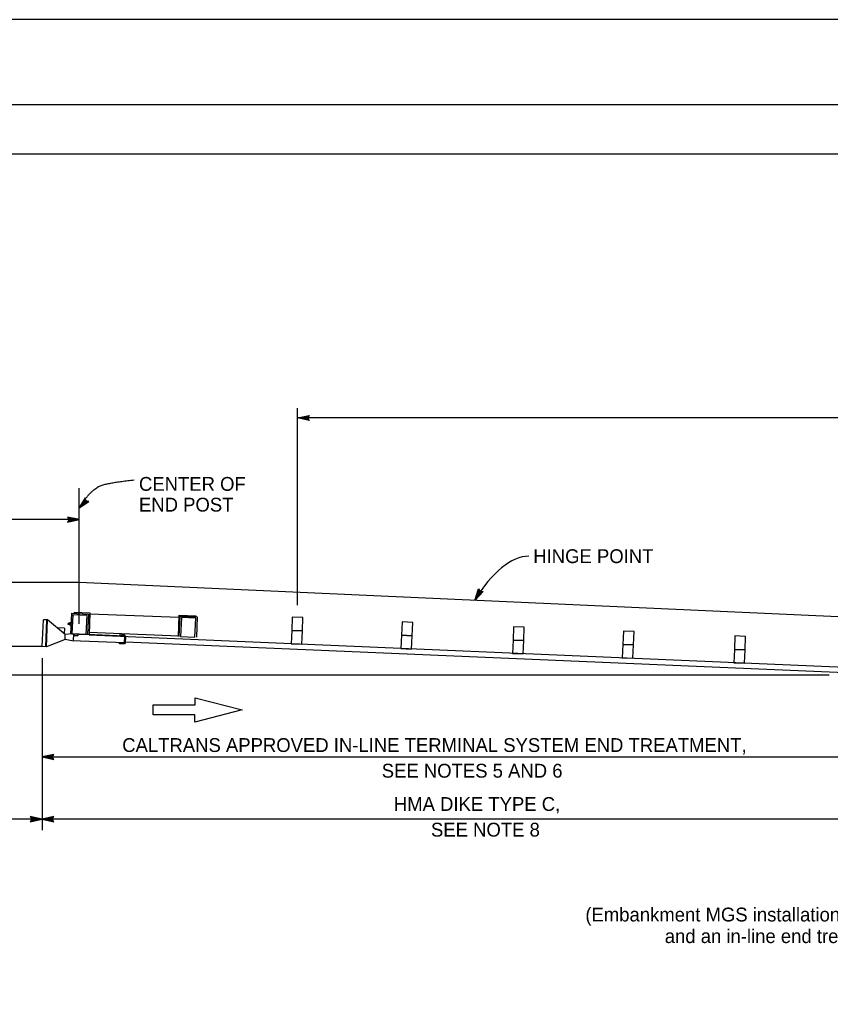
# Model space of a CAD drawing. Extents: x -893 to 867, y -474 to 712.
# Drawn here: x -484.7 to -73.9, y 219.7 to 712 of the extents above; entities that cross this region are included whole.
import ezdxf

# ---------------------------------------------------------------- set-up
doc = ezdxf.new("R2010")
doc.units = 0
for name, color, linetype in [('border_PLOTTING-ELEMENTS', 7, 'Continuous'), ('border_rw_22x34_Cut_Lines', 7, 'Continuous'), ('border_SHEET', 7, 'Continuous'), ('pp_PRESENTATION', 7, 'Continuous'), ('tcd_RAILING', 7, 'Continuous'), ('tcd_RAILING-anno', 7, 'Continuous')]:
    doc.layers.add(name, color=color, linetype=linetype)

msp = doc.modelspace()

# ---------------------------------------------------------------- linework, layer by layer
at = {"layer": 'border_PLOTTING-ELEMENTS'}
for points in [[(-893.45, -474.04), (866.55, -474.04), (866.55, 711.96), (-893.45, 711.96)], [(-863.45, 668.96), (836.55, 668.96), (836.55, -431.04), (-863.45, -431.04)]]:
    msp.add_lwpolyline(points, close=True, dxfattribs=at)
at = {"layer": 'border_rw_22x34_Cut_Lines'}
msp.add_lwpolyline([(-863.45, 668.96), (836.55, 668.96), (836.55, -431.04), (-863.45, -431.04)], close=True, dxfattribs=at)
at = {"layer": 'border_SHEET'}
msp.add_line((-813.45, 643.96), (811.55, 643.96), dxfattribs=at)
at = {"layer": 'pp_PRESENTATION'}
for p, q in [((-416.92, 362.34), (-416.92, 364.84)), ((-416.92, 364.84), (-395.81, 364.84)), ((-395.81, 364.84), (-395.81, 368.48)), ((-395.81, 368.48), (-371.91, 362.34)), ((-416.92, 359.84), (-416.92, 362.34)), ((-395.82, 359.84), (-416.92, 359.84)), ((-371.91, 362.34), (-395.82, 356.2)), ((-395.82, 356.2), (-395.82, 359.84))]:
    msp.add_line(p, q, dxfattribs=at)
at = {"layer": 'tcd_RAILING'}
for p, q in [((-454.52, 426.81), (-530.73, 426.81)), ((-25.36, 407.53), (-454.52, 426.81)), ((-458.41, 411.25), (-458.86, 400.75)), ((-458.41, 411.25), (-449.74, 410.88)), ((-456.96, 411.9), (-456.99, 411.19)), ((-456.96, 411.9), (-449, 411.56)), ((-449.74, 410.88), (-450.18, 400.51)), ((-449, 411.56), (-449.47, 400.48)), ((-403.83, 409.15), (-449.03, 410.85)), ((-404.25, 399.49), (-403.78, 410.3)), ((-403.8, 399.47), (-403.36, 409.84)), ((-403.78, 410.3), (-395.38, 409.95)), ((-403.36, 409.84), (-394.69, 409.47)), ((-395.38, 409.95), (-395.4, 409.5)), ((-394.69, 409.47), (-395.13, 399.1)), ((-473.15, 394.43), (-472.57, 408)), ((-470.48, 407.91), (-472.57, 408)), ((-471.37, 394.35), (-470.79, 407.92)), ((-471.06, 394.34), (-470.48, 407.91)), ((-461.51, 400.47), (-470.48, 407.91)), ((-461.94, 403.74), (-465.64, 403.89)), ((-461.94, 403.74), (-462.06, 400.93)), ((-458.64, 405.25), (-458.59, 406.54)), ((-461.62, 398.03), (-461.51, 400.47)), ((-458.02, 400.83), (-461.51, 400.47)), ((-431.39, 399.7), (-458.3, 400.85)), ((-457.31, 397.33), (-457.16, 400.81)), ((-456.95, 399.92), (-456.91, 400.79)), ((-455.21, 399.85), (-456.95, 399.92)), ((-455.17, 400.72), (-455.21, 399.85)), ((-14.28, 381.54), (-449.46, 400.15)), ((-404.24, 399.65), (-449.42, 401.57)), ((-433.87, 399.81), (-433.85, 400.31)), ((-431.36, 400.2), (-433.85, 400.31)), ((-431.53, 396.23), (-431.39, 399.7)), ((-430.91, 399.19), (-431.36, 400.2)), ((-431.01, 396.7), (-430.91, 399.19)), ((-471.06, 394.34), (-473.15, 394.43)), ((-461.62, 398.03), (-471.06, 394.34)), ((-458.17, 397.37), (-461.62, 398.03)), ((-431.53, 396.23), (-458.17, 397.37)), ((-434.04, 395.84), (-434.02, 396.33)), ((-431.56, 395.73), (-434.04, 395.84)), ((-431.01, 396.7), (-431.56, 395.73)), ((-15.99, 378.96), (-431.01, 396.7)), ((-74.69, 379.94), (-763.25, 379.94))]:
    msp.add_line(p, q, dxfattribs=at)
for points in [[(-450.48, 410.2), (-457.73, 410.51), (-458.15, 400.85), (-450.89, 400.54)], [(-395.43, 408.79), (-402.68, 409.1), (-403.09, 399.44), (-395.84, 399.13)], [(-341.14, 409.09), (-346.55, 409.32), (-346.84, 402.56), (-341.43, 402.33)], [(-285.54, 406.67), (-290.95, 406.9), (-291.24, 400.15), (-285.83, 399.91)], [(-229.04, 404.24), (-234.46, 404.47), (-234.74, 397.71), (-229.33, 397.48)], [(-341.43, 402.33), (-346.84, 402.56), (-347.13, 395.81), (-341.72, 395.57)], [(-285.83, 399.91), (-291.24, 400.15), (-291.53, 393.39), (-286.12, 393.15)], [(-173.44, 401.97), (-178.86, 402.2), (-179.15, 395.44), (-173.73, 395.21)], [(-116.95, 399.53), (-122.36, 399.76), (-122.65, 393), (-117.24, 392.77)], [(-229.33, 397.48), (-234.74, 397.71), (-235.03, 390.95), (-229.62, 390.72)], [(-173.73, 395.21), (-179.15, 395.44), (-179.44, 388.68), (-174.02, 388.45)], [(-117.24, 392.77), (-122.65, 393), (-122.94, 386.24), (-117.52, 386.01)]]:
    msp.add_lwpolyline(points, close=True, dxfattribs=at)
for points in [[(-459.19, 405.55), (-459.99, 405.58), (-459.95, 406.34), (-459.15, 406.31)], [(-458.64, 405.25), (-459.2, 405.28), (-459.15, 406.57), (-458.59, 406.54)]]:
    msp.add_lwpolyline(points, dxfattribs=at)
at = {"layer": 'tcd_RAILING-anno'}
for p, q in [((-343.84, 415.32), (-343.84, 515.18)), ((5.9, 510.18), (-343.84, 510.18)), ((-454.52, 406), (-454.52, 474.66)), ((-454.33, 458.67), (-530.73, 458.67)), ((-454.33, 458.67), (-460.33, 460)), ((-460.33, 460), (-460.33, 460)), ((-460.33, 460), (-459.53, 458.67)), ((-459.53, 458.67), (-460.33, 457.33)), ((-460.33, 457.33), (-454.33, 458.67)), ((-460.11, 457.68), (-455.71, 458.67)), ((-455.72, 458.67), (-460.1, 459.64)), ((-457.09, 458.67), (-459.92, 459.29)), ((-459.88, 458.04), (-457.09, 458.67)), ((-459.7, 458.39), (-458.47, 458.66)), ((-458.47, 458.66), (-459.68, 458.93)), ((-454.33, 458.67), (-454.33, 458.67)), ((-460.33, 457.33), (-460.33, 457.33)), ((-254.16, 417.81), (-252.18, 423.63)), ((-252.18, 423.63), (-252.18, 423.63)), ((-252.18, 423.63), (-251.46, 422.25)), ((-249.9, 422.24), (-254.16, 417.81)), ((-253.44, 419), (-252, 423.24)), ((-250.32, 422.24), (-253.44, 418.99)), ((-252.72, 420.17), (-251.79, 422.91)), ((-250.75, 422.23), (-252.72, 420.17)), ((-252.01, 421.35), (-251.61, 422.52)), ((-251.13, 422.26), (-252.01, 421.35)), ((-251.46, 422.25), (-249.9, 422.24)), ((-249.9, 422.24), (-249.9, 422.24)), ((-254.16, 417.81), (-254.16, 417.81)), ((-473.15, 394.43), (-570.43, 394.43)), ((-473.3, 388.57), (-473.3, 301.45)), ((-467.3, 339.83), (-473.3, 338.49)), ((-468.1, 338.49), (-467.3, 339.83)), ((-467.3, 339.83), (-467.3, 339.83)), ((-473.3, 338.49), (-473.3, 338.49)), ((-473.3, 338.49), (-467.3, 337.16)), ((-8.47, 338.48), (-472.8, 338.48)), ((-467.52, 339.48), (-471.92, 338.49)), ((-471.91, 338.49), (-467.53, 337.52)), ((-467.75, 339.12), (-470.54, 338.49)), ((-470.54, 338.49), (-467.71, 337.87)), ((-467.93, 338.77), (-469.16, 338.5)), ((-469.16, 338.5), (-467.95, 338.23)), ((-467.3, 337.16), (-468.1, 338.49)), ((-467.3, 337.16), (-467.3, 337.16)), ((-473.28, 306.98), (-726.81, 306.98)), ((-473.28, 306.98), (-479.28, 308.31)), ((-479.28, 308.31), (-479.28, 308.31)), ((-479.28, 308.31), (-478.48, 306.98)), ((-478.48, 306.98), (-479.28, 305.64)), ((-479.28, 305.64), (-473.28, 306.98)), ((-479.28, 305.64), (-479.28, 305.64)), ((-479.07, 305.99), (-474.66, 306.98)), ((-474.68, 306.98), (-479.05, 307.95)), ((-476.05, 306.98), (-478.87, 307.6)), ((-478.83, 306.35), (-476.05, 306.98)), ((-478.66, 306.7), (-477.43, 306.98)), ((-477.43, 306.98), (-478.64, 307.24)), ((-467.3, 308.32), (-473.3, 306.98)), ((-473.3, 306.98), (-473.3, 306.98)), ((-473.3, 306.98), (-467.3, 305.65)), ((-473.28, 306.98), (-473.28, 306.98)), ((-8.47, 306.97), (-473.25, 306.97)), ((-467.52, 307.96), (-471.92, 306.98)), ((-471.91, 306.98), (-467.53, 306.01)), ((-467.75, 307.6), (-470.54, 306.98)), ((-470.54, 306.98), (-467.71, 306.35)), ((-467.93, 307.26), (-469.16, 306.98)), ((-469.16, 306.98), (-467.95, 306.71)), ((-468.1, 306.98), (-467.3, 308.32)), ((-467.3, 305.65), (-468.1, 306.98)), ((-467.3, 308.32), (-467.3, 308.32)), ((-467.3, 305.65), (-467.3, 305.65))]:
    msp.add_line(p, q, dxfattribs=at)
for points in [[(-337.94, 508.87), (-343.84, 510.18), (-337.94, 511.49), (-338.15, 511.14), (-342.47, 510.19), (-338.15, 509.22), (-338.35, 509.56), (-341.12, 510.18), (-338.36, 510.8), (-338.57, 510.45), (-339.76, 510.18), (-338.56, 509.91), (-338.73, 510.18), (-337.94, 511.49), (-338.73, 510.18)], [(-451.51, 469.65), (-454.57, 464.43), (-449.58, 467.85), (-449.98, 467.94), (-453.63, 465.42), (-451.39, 469.25), (-451.28, 468.86), (-452.71, 466.42), (-450.38, 468.02), (-450.78, 468.11), (-451.79, 467.41), (-451.17, 468.47), (-451.08, 468.17), (-449.58, 467.85), (-451.08, 468.17)]]:
    msp.add_lwpolyline(points, close=True, dxfattribs=at)
msp.add_ellipse((-239.54, 369.94), major_axis=(-15.99, -69.88), ratio=0.436863, start_param=3.243812, end_param=4.062009, dxfattribs=at)
msp.add_open_spline([(-454.57, 464.43), (-448.27, 474.64), (-437.3, 477.74), (-426.7, 478.75)], degree=2, dxfattribs=at)

# ---------------------------------------------------------------- texts
for s, p in [('CENTER OF', (-424.19, 473.27)), ('END POST', (-424.19, 462.77)), ('HINGE POINT', (-224.48, 436.67)), ('CALTRANS APPROVED IN-LINE TERMINAL SYSTEM END TREATMENT,', (-432.68, 341.03)), ('SEE NOTES 5 AND 6', (-301.24, 328.03)), ('HMA DIKE TYPE C,', (-295.1, 311.18)), ('SEE NOTE 8', (-276.3, 298.18)), ('(Embankment MGS installation with a buried end anchor treatment', (-198.11, 255.21)), ('and an in-line end treatment at the ends of railing)', (-157.9, 244.27))]:
    msp.add_text(s, height=7, dxfattribs=at).set_placement(p)

doc.saveas('drawing.dxf')
